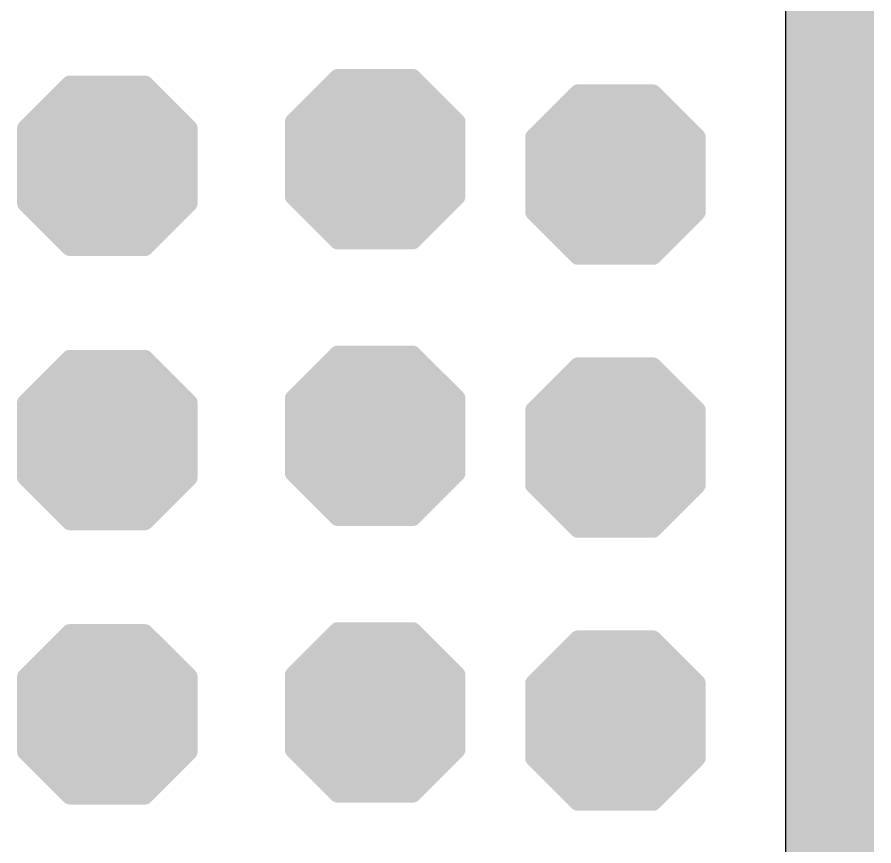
# Model space of a CAD drawing. Header units: inches. Extents: x -5 to 5450, y -4 to 5452.
# Drawn here: x 86.2 to 96.07, y 24.14 to 33.69 of the extents above; entities that cross this region are included whole.
import ezdxf

# ---------------------------------------------------------------- set-up
doc = ezdxf.new("R2010")
doc.units = ezdxf.units.IN
for name, color, linetype in [('Board_outline', 216, 'Continuous'), ('Ground', 76, 'Continuous'), ('Power', 16, 'Continuous'), ('Top Layer', 1, 'Continuous'), ('Top Overlay', 2, 'Continuous'), ('Top Paste', 8, 'Continuous'), ('Top Solder', 216, 'Continuous')]:
    doc.layers.add(name, color=color, linetype=linetype)

# ---------------------------------------------------------------- blocks, each defined once
blk = doc.blocks.new('T__________116')
at = {"layer": 'Top Layer'}
blk.add_hatch(color=1, dxfattribs=at).paths.add_polyline_path([(0.381, 0.762), (-0.381, 0.762), (-0.762, 0.381), (-0.762, -0.381), (-0.381, -0.762), (0.381, -0.762), (0.762, -0.381), (0.762, 0.381)])
at = {"layer": 'Top Paste'}
blk.add_hatch(color=8, dxfattribs=at).paths.add_polyline_path([(0.381, 0.762), (-0.381, 0.762), (-0.762, 0.381), (-0.762, -0.381), (-0.381, -0.762), (0.381, -0.762), (0.762, -0.381), (0.762, 0.381)])
at = {"layer": 'Top Solder'}
blk.add_hatch(color=216, dxfattribs=at).paths.add_polyline_path([(0.4318, 0.8636), (-0.4318, 0.8636), (-0.8636, 0.4318), (-0.8636, -0.4318), (-0.4318, -0.8636), (0.4318, -0.8636), (0.8636, -0.4318), (0.8636, 0.4318)])
at = {"layer": 'Top Overlay'}
for points in [[(-0.4318, 0.9398, 0.2, 0.2, 0), (-0.9398, 0.4318, 0.2, 0.2, 0)], [(0.4318, 0.9398, 0.2, 0.2, 0), (-0.4318, 0.9398, 0.2, 0.2, 0)], [(0.9398, 0.4318, 0.2, 0.2, 0), (0.4318, 0.9398, 0.2, 0.2, 0)], [(-0.9398, 0.4318, 0.2, 0.2, 0), (-0.9398, -0.4318, 0.2, 0.2, 0)], [(0.9398, 0.4318, 0.2, 0.2, 0), (0.9398, -0.4318, 0.2, 0.2, 0)], [(-0.4318, -0.9398, 0.2, 0.2, 0), (-0.9398, -0.4318, 0.2, 0.2, 0)], [(0.9398, -0.4318, 0.2, 0.2, 0), (0.4318, -0.9398, 0.2, 0.2, 0)], [(0.4318, -0.9398, 0.2, 0.2, 0), (-0.4318, -0.9398, 0.2, 0.2, 0)]]:
    blk.add_lwpolyline(points, format="xyseb", dxfattribs=at)
for points in [[(-0.4818, 0.9398, 0.1, 0.1, 1), (-0.3818, 0.9398, 0.1, 0.1, 1)], [(-0.4818, 0.9398, 0.1, 0.1, 1), (-0.3818, 0.9398, 0.1, 0.1, 1)], [(0.3818, 0.9398, 0.1, 0.1, 1), (0.4818, 0.9398, 0.1, 0.1, 1)], [(0.3818, 0.9398, 0.1, 0.1, 1), (0.4818, 0.9398, 0.1, 0.1, 1)], [(-0.9898, 0.4318, 0.1, 0.1, 1), (-0.8898, 0.4318, 0.1, 0.1, 1)], [(-0.9898, 0.4318, 0.1, 0.1, 1), (-0.8898, 0.4318, 0.1, 0.1, 1)], [(0.8898, 0.4318, 0.1, 0.1, 1), (0.9898, 0.4318, 0.1, 0.1, 1)], [(0.8898, 0.4318, 0.1, 0.1, 1), (0.9898, 0.4318, 0.1, 0.1, 1)], [(-0.9898, -0.4318, 0.1, 0.1, 1), (-0.8898, -0.4318, 0.1, 0.1, 1)], [(-0.9898, -0.4318, 0.1, 0.1, 1), (-0.8898, -0.4318, 0.1, 0.1, 1)], [(0.8898, -0.4318, 0.1, 0.1, 1), (0.9898, -0.4318, 0.1, 0.1, 1)], [(0.8898, -0.4318, 0.1, 0.1, 1), (0.9898, -0.4318, 0.1, 0.1, 1)], [(-0.4818, -0.9398, 0.1, 0.1, 1), (-0.3818, -0.9398, 0.1, 0.1, 1)], [(-0.4818, -0.9398, 0.1, 0.1, 1), (-0.3818, -0.9398, 0.1, 0.1, 1)], [(0.3818, -0.9398, 0.1, 0.1, 1), (0.4818, -0.9398, 0.1, 0.1, 1)], [(0.3818, -0.9398, 0.1, 0.1, 1), (0.4818, -0.9398, 0.1, 0.1, 1)]]:
    blk.add_lwpolyline(points, format="xyseb", close=True, dxfattribs=at)
blk = doc.blocks.new('T__________117')
at = {"layer": 'Top Layer'}
blk.add_hatch(color=1, dxfattribs=at).paths.add_polyline_path([(0.381, 0.762), (-0.381, 0.762), (-0.762, 0.381), (-0.762, -0.381), (-0.381, -0.762), (0.381, -0.762), (0.762, -0.381), (0.762, 0.381)])
at = {"layer": 'Top Paste'}
blk.add_hatch(color=8, dxfattribs=at).paths.add_polyline_path([(0.381, 0.762), (-0.381, 0.762), (-0.762, 0.381), (-0.762, -0.381), (-0.381, -0.762), (0.381, -0.762), (0.762, -0.381), (0.762, 0.381)])
at = {"layer": 'Top Solder'}
blk.add_hatch(color=216, dxfattribs=at).paths.add_polyline_path([(0.4318, 0.8636), (-0.4318, 0.8636), (-0.8636, 0.4318), (-0.8636, -0.4318), (-0.4318, -0.8636), (0.4318, -0.8636), (0.8636, -0.4318), (0.8636, 0.4318)])
at = {"layer": 'Top Overlay'}
for points in [[(-0.4318, 0.9398, 0.2, 0.2, 0), (-0.9398, 0.4318, 0.2, 0.2, 0)], [(0.4318, 0.9398, 0.2, 0.2, 0), (-0.4318, 0.9398, 0.2, 0.2, 0)], [(0.9398, 0.4318, 0.2, 0.2, 0), (0.4318, 0.9398, 0.2, 0.2, 0)], [(-0.9398, 0.4318, 0.2, 0.2, 0), (-0.9398, -0.4318, 0.2, 0.2, 0)], [(0.9398, 0.4318, 0.2, 0.2, 0), (0.9398, -0.4318, 0.2, 0.2, 0)], [(-0.4318, -0.9398, 0.2, 0.2, 0), (-0.9398, -0.4318, 0.2, 0.2, 0)], [(0.9398, -0.4318, 0.2, 0.2, 0), (0.4318, -0.9398, 0.2, 0.2, 0)], [(0.4318, -0.9398, 0.2, 0.2, 0), (-0.4318, -0.9398, 0.2, 0.2, 0)]]:
    blk.add_lwpolyline(points, format="xyseb", dxfattribs=at)
for points in [[(-0.4818, 0.9398, 0.1, 0.1, 1), (-0.3818, 0.9398, 0.1, 0.1, 1)], [(-0.4818, 0.9398, 0.1, 0.1, 1), (-0.3818, 0.9398, 0.1, 0.1, 1)], [(0.3818, 0.9398, 0.1, 0.1, 1), (0.4818, 0.9398, 0.1, 0.1, 1)], [(0.3818, 0.9398, 0.1, 0.1, 1), (0.4818, 0.9398, 0.1, 0.1, 1)], [(-0.9898, 0.4318, 0.1, 0.1, 1), (-0.8898, 0.4318, 0.1, 0.1, 1)], [(-0.9898, 0.4318, 0.1, 0.1, 1), (-0.8898, 0.4318, 0.1, 0.1, 1)], [(0.8898, 0.4318, 0.1, 0.1, 1), (0.9898, 0.4318, 0.1, 0.1, 1)], [(0.8898, 0.4318, 0.1, 0.1, 1), (0.9898, 0.4318, 0.1, 0.1, 1)], [(-0.9898, -0.4318, 0.1, 0.1, 1), (-0.8898, -0.4318, 0.1, 0.1, 1)], [(-0.9898, -0.4318, 0.1, 0.1, 1), (-0.8898, -0.4318, 0.1, 0.1, 1)], [(0.8898, -0.4318, 0.1, 0.1, 1), (0.9898, -0.4318, 0.1, 0.1, 1)], [(0.8898, -0.4318, 0.1, 0.1, 1), (0.9898, -0.4318, 0.1, 0.1, 1)], [(-0.4818, -0.9398, 0.1, 0.1, 1), (-0.3818, -0.9398, 0.1, 0.1, 1)], [(-0.4818, -0.9398, 0.1, 0.1, 1), (-0.3818, -0.9398, 0.1, 0.1, 1)], [(0.3818, -0.9398, 0.1, 0.1, 1), (0.4818, -0.9398, 0.1, 0.1, 1)], [(0.3818, -0.9398, 0.1, 0.1, 1), (0.4818, -0.9398, 0.1, 0.1, 1)]]:
    blk.add_lwpolyline(points, format="xyseb", close=True, dxfattribs=at)
blk = doc.blocks.new('T__________119')
at = {"layer": 'Top Layer'}
blk.add_hatch(color=1, dxfattribs=at).paths.add_polyline_path([(0.381, 0.762), (-0.381, 0.762), (-0.762, 0.381), (-0.762, -0.381), (-0.381, -0.762), (0.381, -0.762), (0.762, -0.381), (0.762, 0.381)])
at = {"layer": 'Top Paste'}
blk.add_hatch(color=8, dxfattribs=at).paths.add_polyline_path([(0.381, 0.762), (-0.381, 0.762), (-0.762, 0.381), (-0.762, -0.381), (-0.381, -0.762), (0.381, -0.762), (0.762, -0.381), (0.762, 0.381)])
at = {"layer": 'Top Solder'}
blk.add_hatch(color=216, dxfattribs=at).paths.add_polyline_path([(0.4318, 0.8636), (-0.4318, 0.8636), (-0.8636, 0.4318), (-0.8636, -0.4318), (-0.4318, -0.8636), (0.4318, -0.8636), (0.8636, -0.4318), (0.8636, 0.4318)])
at = {"layer": 'Top Overlay'}
for points in [[(-0.4318, 0.9398, 0.2, 0.2, 0), (-0.9398, 0.4318, 0.2, 0.2, 0)], [(0.4318, 0.9398, 0.2, 0.2, 0), (-0.4318, 0.9398, 0.2, 0.2, 0)], [(0.9398, 0.4318, 0.2, 0.2, 0), (0.4318, 0.9398, 0.2, 0.2, 0)], [(-0.9398, 0.4318, 0.2, 0.2, 0), (-0.9398, -0.4318, 0.2, 0.2, 0)], [(0.9398, 0.4318, 0.2, 0.2, 0), (0.9398, -0.4318, 0.2, 0.2, 0)], [(-0.4318, -0.9398, 0.2, 0.2, 0), (-0.9398, -0.4318, 0.2, 0.2, 0)], [(0.9398, -0.4318, 0.2, 0.2, 0), (0.4318, -0.9398, 0.2, 0.2, 0)], [(0.4318, -0.9398, 0.2, 0.2, 0), (-0.4318, -0.9398, 0.2, 0.2, 0)]]:
    blk.add_lwpolyline(points, format="xyseb", dxfattribs=at)
for points in [[(-0.4818, 0.9398, 0.1, 0.1, 1), (-0.3818, 0.9398, 0.1, 0.1, 1)], [(-0.4818, 0.9398, 0.1, 0.1, 1), (-0.3818, 0.9398, 0.1, 0.1, 1)], [(0.3818, 0.9398, 0.1, 0.1, 1), (0.4818, 0.9398, 0.1, 0.1, 1)], [(0.3818, 0.9398, 0.1, 0.1, 1), (0.4818, 0.9398, 0.1, 0.1, 1)], [(-0.9898, 0.4318, 0.1, 0.1, 1), (-0.8898, 0.4318, 0.1, 0.1, 1)], [(-0.9898, 0.4318, 0.1, 0.1, 1), (-0.8898, 0.4318, 0.1, 0.1, 1)], [(0.8898, 0.4318, 0.1, 0.1, 1), (0.9898, 0.4318, 0.1, 0.1, 1)], [(0.8898, 0.4318, 0.1, 0.1, 1), (0.9898, 0.4318, 0.1, 0.1, 1)], [(-0.9898, -0.4318, 0.1, 0.1, 1), (-0.8898, -0.4318, 0.1, 0.1, 1)], [(-0.9898, -0.4318, 0.1, 0.1, 1), (-0.8898, -0.4318, 0.1, 0.1, 1)], [(0.8898, -0.4318, 0.1, 0.1, 1), (0.9898, -0.4318, 0.1, 0.1, 1)], [(0.8898, -0.4318, 0.1, 0.1, 1), (0.9898, -0.4318, 0.1, 0.1, 1)], [(-0.4818, -0.9398, 0.1, 0.1, 1), (-0.3818, -0.9398, 0.1, 0.1, 1)], [(-0.4818, -0.9398, 0.1, 0.1, 1), (-0.3818, -0.9398, 0.1, 0.1, 1)], [(0.3818, -0.9398, 0.1, 0.1, 1), (0.4818, -0.9398, 0.1, 0.1, 1)], [(0.3818, -0.9398, 0.1, 0.1, 1), (0.4818, -0.9398, 0.1, 0.1, 1)]]:
    blk.add_lwpolyline(points, format="xyseb", close=True, dxfattribs=at)
blk = doc.blocks.new('T__________129')
at = {"layer": 'Top Layer'}
blk.add_hatch(color=1, dxfattribs=at).paths.add_polyline_path([(0.381, 0.762), (-0.381, 0.762), (-0.762, 0.381), (-0.762, -0.381), (-0.381, -0.762), (0.381, -0.762), (0.762, -0.381), (0.762, 0.381)])
at = {"layer": 'Top Paste'}
blk.add_hatch(color=8, dxfattribs=at).paths.add_polyline_path([(0.381, 0.762), (-0.381, 0.762), (-0.762, 0.381), (-0.762, -0.381), (-0.381, -0.762), (0.381, -0.762), (0.762, -0.381), (0.762, 0.381)])
at = {"layer": 'Top Solder'}
blk.add_hatch(color=216, dxfattribs=at).paths.add_polyline_path([(0.4318, 0.8636), (-0.4318, 0.8636), (-0.8636, 0.4318), (-0.8636, -0.4318), (-0.4318, -0.8636), (0.4318, -0.8636), (0.8636, -0.4318), (0.8636, 0.4318)])
at = {"layer": 'Top Overlay'}
for points in [[(-0.4318, 0.9398, 0.2, 0.2, 0), (-0.9398, 0.4318, 0.2, 0.2, 0)], [(0.4318, 0.9398, 0.2, 0.2, 0), (-0.4318, 0.9398, 0.2, 0.2, 0)], [(0.9398, 0.4318, 0.2, 0.2, 0), (0.4318, 0.9398, 0.2, 0.2, 0)], [(-0.9398, 0.4318, 0.2, 0.2, 0), (-0.9398, -0.4318, 0.2, 0.2, 0)], [(0.9398, 0.4318, 0.2, 0.2, 0), (0.9398, -0.4318, 0.2, 0.2, 0)], [(-0.4318, -0.9398, 0.2, 0.2, 0), (-0.9398, -0.4318, 0.2, 0.2, 0)], [(0.9398, -0.4318, 0.2, 0.2, 0), (0.4318, -0.9398, 0.2, 0.2, 0)], [(0.4318, -0.9398, 0.2, 0.2, 0), (-0.4318, -0.9398, 0.2, 0.2, 0)]]:
    blk.add_lwpolyline(points, format="xyseb", dxfattribs=at)
for points in [[(-0.4818, 0.9398, 0.1, 0.1, 1), (-0.3818, 0.9398, 0.1, 0.1, 1)], [(-0.4818, 0.9398, 0.1, 0.1, 1), (-0.3818, 0.9398, 0.1, 0.1, 1)], [(0.3818, 0.9398, 0.1, 0.1, 1), (0.4818, 0.9398, 0.1, 0.1, 1)], [(0.3818, 0.9398, 0.1, 0.1, 1), (0.4818, 0.9398, 0.1, 0.1, 1)], [(-0.9898, 0.4318, 0.1, 0.1, 1), (-0.8898, 0.4318, 0.1, 0.1, 1)], [(-0.9898, 0.4318, 0.1, 0.1, 1), (-0.8898, 0.4318, 0.1, 0.1, 1)], [(0.8898, 0.4318, 0.1, 0.1, 1), (0.9898, 0.4318, 0.1, 0.1, 1)], [(0.8898, 0.4318, 0.1, 0.1, 1), (0.9898, 0.4318, 0.1, 0.1, 1)], [(-0.9898, -0.4318, 0.1, 0.1, 1), (-0.8898, -0.4318, 0.1, 0.1, 1)], [(-0.9898, -0.4318, 0.1, 0.1, 1), (-0.8898, -0.4318, 0.1, 0.1, 1)], [(0.8898, -0.4318, 0.1, 0.1, 1), (0.9898, -0.4318, 0.1, 0.1, 1)], [(0.8898, -0.4318, 0.1, 0.1, 1), (0.9898, -0.4318, 0.1, 0.1, 1)], [(-0.4818, -0.9398, 0.1, 0.1, 1), (-0.3818, -0.9398, 0.1, 0.1, 1)], [(-0.4818, -0.9398, 0.1, 0.1, 1), (-0.3818, -0.9398, 0.1, 0.1, 1)], [(0.3818, -0.9398, 0.1, 0.1, 1), (0.4818, -0.9398, 0.1, 0.1, 1)], [(0.3818, -0.9398, 0.1, 0.1, 1), (0.4818, -0.9398, 0.1, 0.1, 1)]]:
    blk.add_lwpolyline(points, format="xyseb", close=True, dxfattribs=at)
blk = doc.blocks.new('T__________130')
at = {"layer": 'Top Layer'}
blk.add_hatch(color=1, dxfattribs=at).paths.add_polyline_path([(0.381, 0.762), (-0.381, 0.762), (-0.762, 0.381), (-0.762, -0.381), (-0.381, -0.762), (0.381, -0.762), (0.762, -0.381), (0.762, 0.381)])
at = {"layer": 'Top Paste'}
blk.add_hatch(color=8, dxfattribs=at).paths.add_polyline_path([(0.381, 0.762), (-0.381, 0.762), (-0.762, 0.381), (-0.762, -0.381), (-0.381, -0.762), (0.381, -0.762), (0.762, -0.381), (0.762, 0.381)])
at = {"layer": 'Top Solder'}
blk.add_hatch(color=216, dxfattribs=at).paths.add_polyline_path([(0.4318, 0.8636), (-0.4318, 0.8636), (-0.8636, 0.4318), (-0.8636, -0.4318), (-0.4318, -0.8636), (0.4318, -0.8636), (0.8636, -0.4318), (0.8636, 0.4318)])
at = {"layer": 'Top Overlay'}
for points in [[(-0.4318, 0.9398, 0.2, 0.2, 0), (-0.9398, 0.4318, 0.2, 0.2, 0)], [(0.4318, 0.9398, 0.2, 0.2, 0), (-0.4318, 0.9398, 0.2, 0.2, 0)], [(0.9398, 0.4318, 0.2, 0.2, 0), (0.4318, 0.9398, 0.2, 0.2, 0)], [(-0.9398, 0.4318, 0.2, 0.2, 0), (-0.9398, -0.4318, 0.2, 0.2, 0)], [(0.9398, 0.4318, 0.2, 0.2, 0), (0.9398, -0.4318, 0.2, 0.2, 0)], [(-0.4318, -0.9398, 0.2, 0.2, 0), (-0.9398, -0.4318, 0.2, 0.2, 0)], [(0.9398, -0.4318, 0.2, 0.2, 0), (0.4318, -0.9398, 0.2, 0.2, 0)], [(0.4318, -0.9398, 0.2, 0.2, 0), (-0.4318, -0.9398, 0.2, 0.2, 0)]]:
    blk.add_lwpolyline(points, format="xyseb", dxfattribs=at)
for points in [[(-0.4818, 0.9398, 0.1, 0.1, 1), (-0.3818, 0.9398, 0.1, 0.1, 1)], [(-0.4818, 0.9398, 0.1, 0.1, 1), (-0.3818, 0.9398, 0.1, 0.1, 1)], [(0.3818, 0.9398, 0.1, 0.1, 1), (0.4818, 0.9398, 0.1, 0.1, 1)], [(0.3818, 0.9398, 0.1, 0.1, 1), (0.4818, 0.9398, 0.1, 0.1, 1)], [(-0.9898, 0.4318, 0.1, 0.1, 1), (-0.8898, 0.4318, 0.1, 0.1, 1)], [(-0.9898, 0.4318, 0.1, 0.1, 1), (-0.8898, 0.4318, 0.1, 0.1, 1)], [(0.8898, 0.4318, 0.1, 0.1, 1), (0.9898, 0.4318, 0.1, 0.1, 1)], [(0.8898, 0.4318, 0.1, 0.1, 1), (0.9898, 0.4318, 0.1, 0.1, 1)], [(-0.9898, -0.4318, 0.1, 0.1, 1), (-0.8898, -0.4318, 0.1, 0.1, 1)], [(-0.9898, -0.4318, 0.1, 0.1, 1), (-0.8898, -0.4318, 0.1, 0.1, 1)], [(0.8898, -0.4318, 0.1, 0.1, 1), (0.9898, -0.4318, 0.1, 0.1, 1)], [(0.8898, -0.4318, 0.1, 0.1, 1), (0.9898, -0.4318, 0.1, 0.1, 1)], [(-0.4818, -0.9398, 0.1, 0.1, 1), (-0.3818, -0.9398, 0.1, 0.1, 1)], [(-0.4818, -0.9398, 0.1, 0.1, 1), (-0.3818, -0.9398, 0.1, 0.1, 1)], [(0.3818, -0.9398, 0.1, 0.1, 1), (0.4818, -0.9398, 0.1, 0.1, 1)], [(0.3818, -0.9398, 0.1, 0.1, 1), (0.4818, -0.9398, 0.1, 0.1, 1)]]:
    blk.add_lwpolyline(points, format="xyseb", close=True, dxfattribs=at)
blk = doc.blocks.new('T__________131')
at = {"layer": 'Top Layer'}
blk.add_hatch(color=1, dxfattribs=at).paths.add_polyline_path([(0.381, 0.762), (-0.381, 0.762), (-0.762, 0.381), (-0.762, -0.381), (-0.381, -0.762), (0.381, -0.762), (0.762, -0.381), (0.762, 0.381)])
at = {"layer": 'Top Paste'}
blk.add_hatch(color=8, dxfattribs=at).paths.add_polyline_path([(0.381, 0.762), (-0.381, 0.762), (-0.762, 0.381), (-0.762, -0.381), (-0.381, -0.762), (0.381, -0.762), (0.762, -0.381), (0.762, 0.381)])
at = {"layer": 'Top Solder'}
blk.add_hatch(color=216, dxfattribs=at).paths.add_polyline_path([(0.4318, 0.8636), (-0.4318, 0.8636), (-0.8636, 0.4318), (-0.8636, -0.4318), (-0.4318, -0.8636), (0.4318, -0.8636), (0.8636, -0.4318), (0.8636, 0.4318)])
at = {"layer": 'Top Overlay'}
for points in [[(-0.4318, 0.9398, 0.2, 0.2, 0), (-0.9398, 0.4318, 0.2, 0.2, 0)], [(0.4318, 0.9398, 0.2, 0.2, 0), (-0.4318, 0.9398, 0.2, 0.2, 0)], [(0.9398, 0.4318, 0.2, 0.2, 0), (0.4318, 0.9398, 0.2, 0.2, 0)], [(-0.9398, 0.4318, 0.2, 0.2, 0), (-0.9398, -0.4318, 0.2, 0.2, 0)], [(0.9398, 0.4318, 0.2, 0.2, 0), (0.9398, -0.4318, 0.2, 0.2, 0)], [(-0.4318, -0.9398, 0.2, 0.2, 0), (-0.9398, -0.4318, 0.2, 0.2, 0)], [(0.9398, -0.4318, 0.2, 0.2, 0), (0.4318, -0.9398, 0.2, 0.2, 0)], [(0.4318, -0.9398, 0.2, 0.2, 0), (-0.4318, -0.9398, 0.2, 0.2, 0)]]:
    blk.add_lwpolyline(points, format="xyseb", dxfattribs=at)
for points in [[(-0.4818, 0.9398, 0.1, 0.1, 1), (-0.3818, 0.9398, 0.1, 0.1, 1)], [(-0.4818, 0.9398, 0.1, 0.1, 1), (-0.3818, 0.9398, 0.1, 0.1, 1)], [(0.3818, 0.9398, 0.1, 0.1, 1), (0.4818, 0.9398, 0.1, 0.1, 1)], [(0.3818, 0.9398, 0.1, 0.1, 1), (0.4818, 0.9398, 0.1, 0.1, 1)], [(-0.9898, 0.4318, 0.1, 0.1, 1), (-0.8898, 0.4318, 0.1, 0.1, 1)], [(-0.9898, 0.4318, 0.1, 0.1, 1), (-0.8898, 0.4318, 0.1, 0.1, 1)], [(0.8898, 0.4318, 0.1, 0.1, 1), (0.9898, 0.4318, 0.1, 0.1, 1)], [(0.8898, 0.4318, 0.1, 0.1, 1), (0.9898, 0.4318, 0.1, 0.1, 1)], [(-0.9898, -0.4318, 0.1, 0.1, 1), (-0.8898, -0.4318, 0.1, 0.1, 1)], [(-0.9898, -0.4318, 0.1, 0.1, 1), (-0.8898, -0.4318, 0.1, 0.1, 1)], [(0.8898, -0.4318, 0.1, 0.1, 1), (0.9898, -0.4318, 0.1, 0.1, 1)], [(0.8898, -0.4318, 0.1, 0.1, 1), (0.9898, -0.4318, 0.1, 0.1, 1)], [(-0.4818, -0.9398, 0.1, 0.1, 1), (-0.3818, -0.9398, 0.1, 0.1, 1)], [(-0.4818, -0.9398, 0.1, 0.1, 1), (-0.3818, -0.9398, 0.1, 0.1, 1)], [(0.3818, -0.9398, 0.1, 0.1, 1), (0.4818, -0.9398, 0.1, 0.1, 1)], [(0.3818, -0.9398, 0.1, 0.1, 1), (0.4818, -0.9398, 0.1, 0.1, 1)]]:
    blk.add_lwpolyline(points, format="xyseb", close=True, dxfattribs=at)
blk = doc.blocks.new('T__________134')
at = {"layer": 'Top Layer'}
blk.add_hatch(color=1, dxfattribs=at).paths.add_polyline_path([(0.381, 0.762), (-0.381, 0.762), (-0.762, 0.381), (-0.762, -0.381), (-0.381, -0.762), (0.381, -0.762), (0.762, -0.381), (0.762, 0.381)])
at = {"layer": 'Top Paste'}
blk.add_hatch(color=8, dxfattribs=at).paths.add_polyline_path([(0.381, 0.762), (-0.381, 0.762), (-0.762, 0.381), (-0.762, -0.381), (-0.381, -0.762), (0.381, -0.762), (0.762, -0.381), (0.762, 0.381)])
at = {"layer": 'Top Solder'}
blk.add_hatch(color=216, dxfattribs=at).paths.add_polyline_path([(0.4318, 0.8636), (-0.4318, 0.8636), (-0.8636, 0.4318), (-0.8636, -0.4318), (-0.4318, -0.8636), (0.4318, -0.8636), (0.8636, -0.4318), (0.8636, 0.4318)])
at = {"layer": 'Top Overlay'}
for points in [[(-0.4318, 0.9398, 0.2, 0.2, 0), (-0.9398, 0.4318, 0.2, 0.2, 0)], [(0.4318, 0.9398, 0.2, 0.2, 0), (-0.4318, 0.9398, 0.2, 0.2, 0)], [(0.9398, 0.4318, 0.2, 0.2, 0), (0.4318, 0.9398, 0.2, 0.2, 0)], [(-0.9398, 0.4318, 0.2, 0.2, 0), (-0.9398, -0.4318, 0.2, 0.2, 0)], [(0.9398, 0.4318, 0.2, 0.2, 0), (0.9398, -0.4318, 0.2, 0.2, 0)], [(-0.4318, -0.9398, 0.2, 0.2, 0), (-0.9398, -0.4318, 0.2, 0.2, 0)], [(0.9398, -0.4318, 0.2, 0.2, 0), (0.4318, -0.9398, 0.2, 0.2, 0)], [(0.4318, -0.9398, 0.2, 0.2, 0), (-0.4318, -0.9398, 0.2, 0.2, 0)]]:
    blk.add_lwpolyline(points, format="xyseb", dxfattribs=at)
for points in [[(-0.4818, 0.9398, 0.1, 0.1, 1), (-0.3818, 0.9398, 0.1, 0.1, 1)], [(-0.4818, 0.9398, 0.1, 0.1, 1), (-0.3818, 0.9398, 0.1, 0.1, 1)], [(0.3818, 0.9398, 0.1, 0.1, 1), (0.4818, 0.9398, 0.1, 0.1, 1)], [(0.3818, 0.9398, 0.1, 0.1, 1), (0.4818, 0.9398, 0.1, 0.1, 1)], [(-0.9898, 0.4318, 0.1, 0.1, 1), (-0.8898, 0.4318, 0.1, 0.1, 1)], [(-0.9898, 0.4318, 0.1, 0.1, 1), (-0.8898, 0.4318, 0.1, 0.1, 1)], [(0.8898, 0.4318, 0.1, 0.1, 1), (0.9898, 0.4318, 0.1, 0.1, 1)], [(0.8898, 0.4318, 0.1, 0.1, 1), (0.9898, 0.4318, 0.1, 0.1, 1)], [(-0.9898, -0.4318, 0.1, 0.1, 1), (-0.8898, -0.4318, 0.1, 0.1, 1)], [(-0.9898, -0.4318, 0.1, 0.1, 1), (-0.8898, -0.4318, 0.1, 0.1, 1)], [(0.8898, -0.4318, 0.1, 0.1, 1), (0.9898, -0.4318, 0.1, 0.1, 1)], [(0.8898, -0.4318, 0.1, 0.1, 1), (0.9898, -0.4318, 0.1, 0.1, 1)], [(-0.4818, -0.9398, 0.1, 0.1, 1), (-0.3818, -0.9398, 0.1, 0.1, 1)], [(-0.4818, -0.9398, 0.1, 0.1, 1), (-0.3818, -0.9398, 0.1, 0.1, 1)], [(0.3818, -0.9398, 0.1, 0.1, 1), (0.4818, -0.9398, 0.1, 0.1, 1)], [(0.3818, -0.9398, 0.1, 0.1, 1), (0.4818, -0.9398, 0.1, 0.1, 1)]]:
    blk.add_lwpolyline(points, format="xyseb", close=True, dxfattribs=at)
blk = doc.blocks.new('T__________137')
at = {"layer": 'Top Layer'}
blk.add_hatch(color=1, dxfattribs=at).paths.add_polyline_path([(0.381, 0.762), (-0.381, 0.762), (-0.762, 0.381), (-0.762, -0.381), (-0.381, -0.762), (0.381, -0.762), (0.762, -0.381), (0.762, 0.381)])
at = {"layer": 'Top Paste'}
blk.add_hatch(color=8, dxfattribs=at).paths.add_polyline_path([(0.381, 0.762), (-0.381, 0.762), (-0.762, 0.381), (-0.762, -0.381), (-0.381, -0.762), (0.381, -0.762), (0.762, -0.381), (0.762, 0.381)])
at = {"layer": 'Top Solder'}
blk.add_hatch(color=216, dxfattribs=at).paths.add_polyline_path([(0.4318, 0.8636), (-0.4318, 0.8636), (-0.8636, 0.4318), (-0.8636, -0.4318), (-0.4318, -0.8636), (0.4318, -0.8636), (0.8636, -0.4318), (0.8636, 0.4318)])
at = {"layer": 'Top Overlay'}
for points in [[(-0.4318, 0.9398, 0.2, 0.2, 0), (-0.9398, 0.4318, 0.2, 0.2, 0)], [(0.4318, 0.9398, 0.2, 0.2, 0), (-0.4318, 0.9398, 0.2, 0.2, 0)], [(0.9398, 0.4318, 0.2, 0.2, 0), (0.4318, 0.9398, 0.2, 0.2, 0)], [(-0.9398, 0.4318, 0.2, 0.2, 0), (-0.9398, -0.4318, 0.2, 0.2, 0)], [(0.9398, 0.4318, 0.2, 0.2, 0), (0.9398, -0.4318, 0.2, 0.2, 0)], [(-0.4318, -0.9398, 0.2, 0.2, 0), (-0.9398, -0.4318, 0.2, 0.2, 0)], [(0.9398, -0.4318, 0.2, 0.2, 0), (0.4318, -0.9398, 0.2, 0.2, 0)], [(0.4318, -0.9398, 0.2, 0.2, 0), (-0.4318, -0.9398, 0.2, 0.2, 0)]]:
    blk.add_lwpolyline(points, format="xyseb", dxfattribs=at)
for points in [[(-0.4818, 0.9398, 0.1, 0.1, 1), (-0.3818, 0.9398, 0.1, 0.1, 1)], [(-0.4818, 0.9398, 0.1, 0.1, 1), (-0.3818, 0.9398, 0.1, 0.1, 1)], [(0.3818, 0.9398, 0.1, 0.1, 1), (0.4818, 0.9398, 0.1, 0.1, 1)], [(0.3818, 0.9398, 0.1, 0.1, 1), (0.4818, 0.9398, 0.1, 0.1, 1)], [(-0.9898, 0.4318, 0.1, 0.1, 1), (-0.8898, 0.4318, 0.1, 0.1, 1)], [(-0.9898, 0.4318, 0.1, 0.1, 1), (-0.8898, 0.4318, 0.1, 0.1, 1)], [(0.8898, 0.4318, 0.1, 0.1, 1), (0.9898, 0.4318, 0.1, 0.1, 1)], [(0.8898, 0.4318, 0.1, 0.1, 1), (0.9898, 0.4318, 0.1, 0.1, 1)], [(-0.9898, -0.4318, 0.1, 0.1, 1), (-0.8898, -0.4318, 0.1, 0.1, 1)], [(-0.9898, -0.4318, 0.1, 0.1, 1), (-0.8898, -0.4318, 0.1, 0.1, 1)], [(0.8898, -0.4318, 0.1, 0.1, 1), (0.9898, -0.4318, 0.1, 0.1, 1)], [(0.8898, -0.4318, 0.1, 0.1, 1), (0.9898, -0.4318, 0.1, 0.1, 1)], [(-0.4818, -0.9398, 0.1, 0.1, 1), (-0.3818, -0.9398, 0.1, 0.1, 1)], [(-0.4818, -0.9398, 0.1, 0.1, 1), (-0.3818, -0.9398, 0.1, 0.1, 1)], [(0.3818, -0.9398, 0.1, 0.1, 1), (0.4818, -0.9398, 0.1, 0.1, 1)], [(0.3818, -0.9398, 0.1, 0.1, 1), (0.4818, -0.9398, 0.1, 0.1, 1)]]:
    blk.add_lwpolyline(points, format="xyseb", close=True, dxfattribs=at)
blk = doc.blocks.new('T__________138')
at = {"layer": 'Top Layer'}
blk.add_hatch(color=1, dxfattribs=at).paths.add_polyline_path([(0.381, 0.762), (-0.381, 0.762), (-0.762, 0.381), (-0.762, -0.381), (-0.381, -0.762), (0.381, -0.762), (0.762, -0.381), (0.762, 0.381)])
at = {"layer": 'Top Paste'}
blk.add_hatch(color=8, dxfattribs=at).paths.add_polyline_path([(0.381, 0.762), (-0.381, 0.762), (-0.762, 0.381), (-0.762, -0.381), (-0.381, -0.762), (0.381, -0.762), (0.762, -0.381), (0.762, 0.381)])
at = {"layer": 'Top Solder'}
blk.add_hatch(color=216, dxfattribs=at).paths.add_polyline_path([(0.4318, 0.8636), (-0.4318, 0.8636), (-0.8636, 0.4318), (-0.8636, -0.4318), (-0.4318, -0.8636), (0.4318, -0.8636), (0.8636, -0.4318), (0.8636, 0.4318)])
at = {"layer": 'Top Overlay'}
for points in [[(-0.4318, 0.9398, 0.2, 0.2, 0), (-0.9398, 0.4318, 0.2, 0.2, 0)], [(0.4318, 0.9398, 0.2, 0.2, 0), (-0.4318, 0.9398, 0.2, 0.2, 0)], [(0.9398, 0.4318, 0.2, 0.2, 0), (0.4318, 0.9398, 0.2, 0.2, 0)], [(-0.9398, 0.4318, 0.2, 0.2, 0), (-0.9398, -0.4318, 0.2, 0.2, 0)], [(0.9398, 0.4318, 0.2, 0.2, 0), (0.9398, -0.4318, 0.2, 0.2, 0)], [(-0.4318, -0.9398, 0.2, 0.2, 0), (-0.9398, -0.4318, 0.2, 0.2, 0)], [(0.9398, -0.4318, 0.2, 0.2, 0), (0.4318, -0.9398, 0.2, 0.2, 0)], [(0.4318, -0.9398, 0.2, 0.2, 0), (-0.4318, -0.9398, 0.2, 0.2, 0)]]:
    blk.add_lwpolyline(points, format="xyseb", dxfattribs=at)
for points in [[(-0.4818, 0.9398, 0.1, 0.1, 1), (-0.3818, 0.9398, 0.1, 0.1, 1)], [(-0.4818, 0.9398, 0.1, 0.1, 1), (-0.3818, 0.9398, 0.1, 0.1, 1)], [(0.3818, 0.9398, 0.1, 0.1, 1), (0.4818, 0.9398, 0.1, 0.1, 1)], [(0.3818, 0.9398, 0.1, 0.1, 1), (0.4818, 0.9398, 0.1, 0.1, 1)], [(-0.9898, 0.4318, 0.1, 0.1, 1), (-0.8898, 0.4318, 0.1, 0.1, 1)], [(-0.9898, 0.4318, 0.1, 0.1, 1), (-0.8898, 0.4318, 0.1, 0.1, 1)], [(0.8898, 0.4318, 0.1, 0.1, 1), (0.9898, 0.4318, 0.1, 0.1, 1)], [(0.8898, 0.4318, 0.1, 0.1, 1), (0.9898, 0.4318, 0.1, 0.1, 1)], [(-0.9898, -0.4318, 0.1, 0.1, 1), (-0.8898, -0.4318, 0.1, 0.1, 1)], [(-0.9898, -0.4318, 0.1, 0.1, 1), (-0.8898, -0.4318, 0.1, 0.1, 1)], [(0.8898, -0.4318, 0.1, 0.1, 1), (0.9898, -0.4318, 0.1, 0.1, 1)], [(0.8898, -0.4318, 0.1, 0.1, 1), (0.9898, -0.4318, 0.1, 0.1, 1)], [(-0.4818, -0.9398, 0.1, 0.1, 1), (-0.3818, -0.9398, 0.1, 0.1, 1)], [(-0.4818, -0.9398, 0.1, 0.1, 1), (-0.3818, -0.9398, 0.1, 0.1, 1)], [(0.3818, -0.9398, 0.1, 0.1, 1), (0.4818, -0.9398, 0.1, 0.1, 1)], [(0.3818, -0.9398, 0.1, 0.1, 1), (0.4818, -0.9398, 0.1, 0.1, 1)]]:
    blk.add_lwpolyline(points, format="xyseb", close=True, dxfattribs=at)

msp = doc.modelspace()

# ---------------------------------------------------------------- linework, layer by layer
at = {"layer": 'Board_outline'}
msp.add_lwpolyline([(95.5604, 2.7921, 0.254, 0.254, 0), (95.5607, 37.7372, 0.254, 0.254, 0)], format="xyseb", dxfattribs=at)
msp.add_lwpolyline([(95.5604, 2.7921, 0.254, 0.254, 0), (95.5607, 37.7372, 0.254, 0.254, 0)], format="xyseb", dxfattribs=at)
at = {"layer": 'Ground'}
msp.add_line((95.0502, 37.726), (95.05, 2.7853), dxfattribs=at)
msp.add_lwpolyline([(95.5605, 2.7853, 1.016, 1.016, 0), (95.5607, 37.7372, 1.016, 1.016, 0)], format="xyseb", dxfattribs=at)
at = {"layer": 'Power'}
msp.add_line((95.0502, 37.726), (95.05, 2.7853), dxfattribs=at)
msp.add_lwpolyline([(95.5605, 2.7853, 1.016, 1.016, 0), (95.5607, 37.7372, 1.016, 1.016, 0)], format="xyseb", dxfattribs=at)

# ---------------------------------------------------------------- block references
at = {"rotation": 180}
for name, p in [('T__________119', (90.3221, 32.0548)), ('T__________116', (87.2362, 31.9786)), ('T__________117', (93.091, 31.877)), ('T__________137', (87.2362, 28.8173)), ('T__________138', (90.3221, 28.8665)), ('T__________134', (93.091, 28.7302)), ('T__________129', (87.2362, 25.6559)), ('T__________131', (90.3221, 25.6782)), ('T__________130', (93.091, 25.5833))]:
    msp.add_blockref(name, p, dxfattribs=at)

doc.saveas('drawing.dxf')
